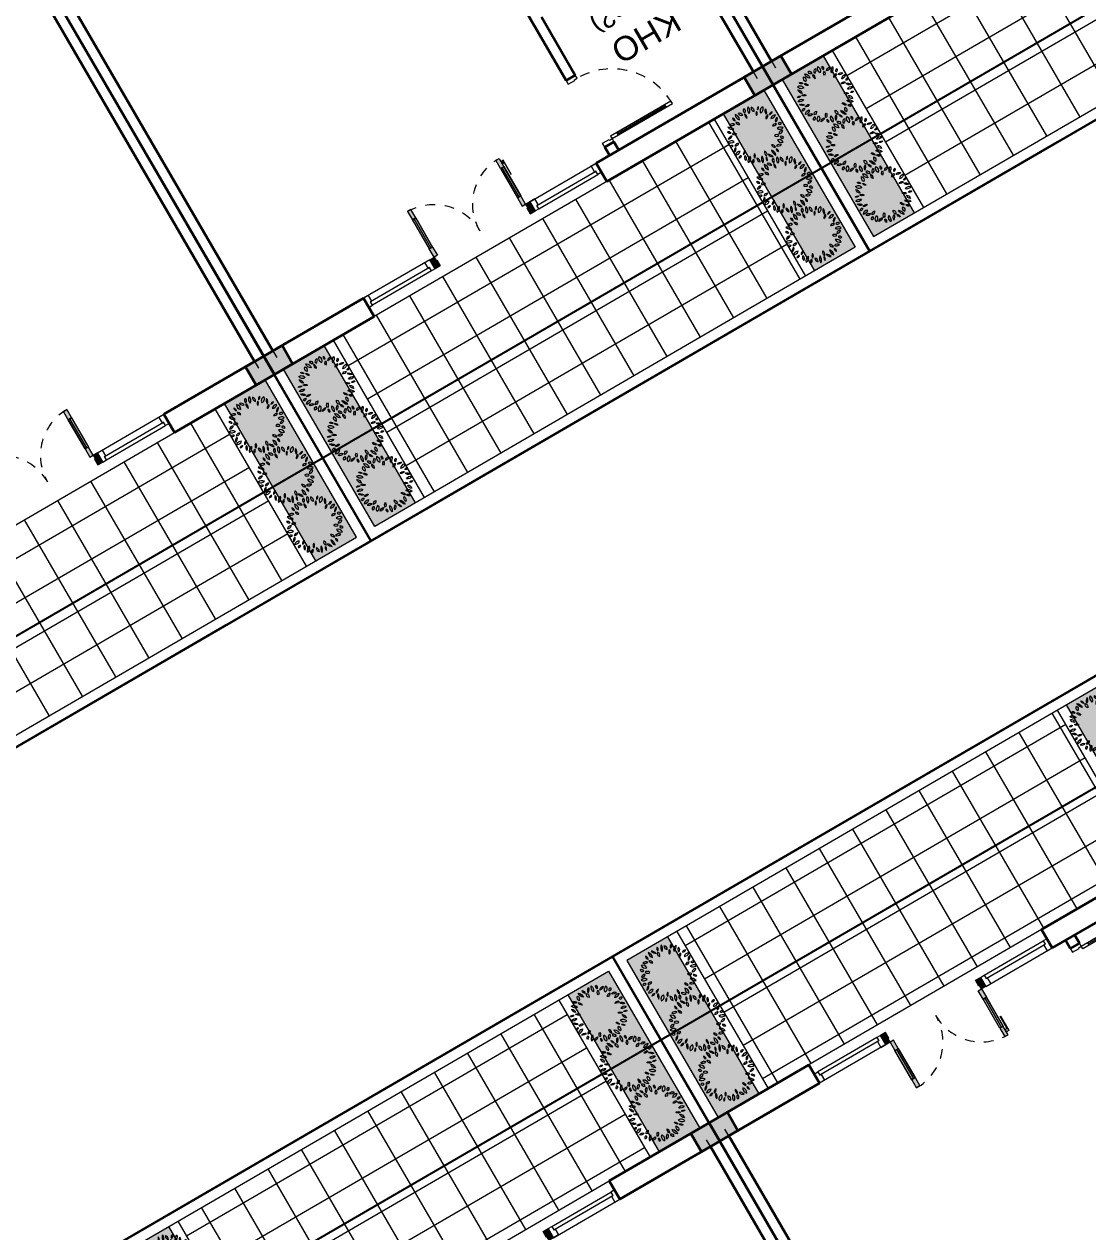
# Model space of a CAD drawing. Header units: millimetres. Extents: x 567980 to 569372, y 2065777 to 2066674.
# Drawn here: x 568860.32 to 568871.38, y 2066175.22 to 2066187.78 of the extents above; entities that cross this region are included whole.
import ezdxf
from ezdxf.enums import TextEntityAlignment as Align

# ---------------------------------------------------------------- set-up
doc = ezdxf.new("R2010")
doc.units = ezdxf.units.MM
doc.linetypes.add('CENTER', pattern=[3, 1.5, -0.5, 0.5, -0.5])
doc.linetypes.add('HIDDEN', pattern=[0.75, 0.5, -0.25])
for name, color, linetype, lineweight in [('A-CAY', 76, 'Continuous', 13), ('A-COT VACH', 2, 'Continuous', 35), ('A-CUA', 25, 'Continuous', 5), ('A-HATCH', 251, 'Continuous', 5), ('A-NET THAY', 125, 'Continuous', 18), ('A-TEXT', 7, 'Continuous', 18), ('A-TRUC', 250, 'CENTER', 5), ('A-TUONG', 255, 'Continuous', 35), ('boDnv', 54, 'Continuous', 25)]:
    doc.layers.add(name, color=color, linetype=linetype, lineweight=lineweight)
for name, color, linetype in [('ChiaLo', 128, 'CENTER'), ('datOlienke', 42, 'Continuous'), ('LoLK', 6, 'Continuous'), ('ViaHeS', 32, 'Continuous')]:
    doc.layers.add(name, color=color, linetype=linetype)
doc.styles.add('A1-arial', font='arial.ttf')
doc.styles.add('rms', font='romans.shx', dxfattribs={"width": 0.7, "bigfont": 'vns.shx'})
doc.linetypes.add('ADL', pattern='A,0.125,-0.15,["++",rms,S=0.5,R=0,X=0,Y=-0.2245],-1.35,1.125', length=2.75)

# ---------------------------------------------------------------- blocks, each defined once
blk = doc.blocks.new('NEN')
at = {"layer": 'boDnv', "color": 10, "linetype": 'ADL', "ltscale": 0.25}
for points in [[(263.053, -132.006), (256.939, -119.782), (251.208, -118.07), (145.657, -179.397), (154.7, -194.961)], [(270.404, -156.648), (272.264, -150.423), (266.19, -138.279), (158.216, -201.014), (167.259, -216.577)]]:
    blk.add_lwpolyline(points, close=True, dxfattribs=at)
at = {"layer": 'ChiaLo', "ltscale": 5}
for points in [[(264.367, -132.399), (154.337, -196.328)], [(266.608, -136.879), (156.849, -200.651)], [(171.63, -186.28), (161.583, -168.988)], [(166.442, -189.295), (156.395, -172.002)], [(179.002, -210.911), (168.954, -193.618)]]:
    blk.add_lwpolyline(points, dxfattribs=at)
at = {"layer": 'datOlienke'}
for points in [[(264.367, -132.399), (257.64, -118.948), (251.08, -116.988), (144.29, -179.035), (154.337, -196.328)], [(271.249, -157.314), (273.336, -150.33), (266.608, -136.879), (156.849, -200.651), (166.897, -217.944)]]:
    blk.add_lwpolyline(points, close=True, dxfattribs=at)
at = {"layer": 'LoLK'}
for points in [[(166.771, -165.973), (161.583, -168.988), (171.63, -186.28), (176.818, -183.266)], [(161.583, -168.988), (156.395, -172.002), (166.442, -189.295), (171.63, -186.28)], [(156.395, -172.002), (151.207, -175.016), (161.255, -192.309), (166.442, -189.295)], [(174.142, -190.604), (168.954, -193.618), (179.002, -210.911), (184.19, -207.897)], [(168.954, -193.618), (163.766, -196.632), (173.814, -213.925), (179.002, -210.911)]]:
    blk.add_lwpolyline(points, close=True, dxfattribs=at)
at = {"layer": 'ViaHeS'}
blk.add_lwpolyline([(266.608, -136.879), (264.367, -132.399), (154.337, -196.328), (156.849, -200.651)], close=True, dxfattribs=at)
blk = doc.blocks.new('NEN B')
at = {"layer": 'datOlienke'}
for points in [[(6.567, 25), (7.507, 40.01), (2.82, 45), (-120.687, 45), (-120.687, 25)], [(0, 0), (5.313, 4.99), (6.253, 20), (-120.687, 20), (-120.687, 0)]]:
    blk.add_lwpolyline(points, close=True, dxfattribs=at)
at = {"layer": 'LoLK'}
for points in [[(-106.687, 45), (-112.687, 45), (-112.687, 25), (-106.687, 25)], [(-100.687, 45), (-106.687, 45), (-106.687, 25), (-100.687, 25)], [(-94.687, 45), (-100.687, 45), (-100.687, 25), (-94.687, 25)], [(-106.687, 20), (-112.687, 20), (-112.687, 0), (-106.687, 0)], [(-100.687, 20), (-106.687, 20), (-106.687, 0), (-100.687, 0)]]:
    blk.add_lwpolyline(points, close=True, dxfattribs=at)
blk = doc.blocks.new('*U308')
h = blk.add_hatch(color=254)
h.dxf.hatch_style = 1
h.paths.add_polyline_path([(22, 345), (22, 514), (50, 514), (50, 486), (27, 486), (27, 345)])
h = blk.add_hatch(color=253)
h.dxf.hatch_style = 1
h.paths.add_polyline_path([(50, 450), (90, 450), (90, 550), (50, 550)])
h.paths.add_polyline_path([(50, 100), (90, 100), (90, 0), (50, 0)])
h = blk.add_hatch(color=253)
h.dxf.hatch_style = 1
h.paths.add_polyline_path([(1150, 100), (1110, 100), (1110, 0), (1150, 0)])
h.paths.add_polyline_path([(1150, 450), (1110, 450), (1110, 550), (1150, 550)])
h = blk.add_hatch(color=254)
h.dxf.hatch_style = 1
h.paths.add_polyline_path([(50, 450), (90, 450), (90, 100), (50, 100)])
h = blk.add_hatch(color=254)
h.dxf.hatch_style = 1
h.paths.add_polyline_path([(1110, 450), (1150, 450), (1150, 100), (1110, 100)])
h = blk.add_hatch(color=253)
h.dxf.hatch_style = 1
h.paths.add_polyline_path([(0, 0), (50, 0), (50, -40), (60, -40), (60, -110), (0, -110)])
h = blk.add_hatch(color=253)
h.dxf.hatch_style = 1
h.paths.add_polyline_path([(1200, 0), (1150, 0), (1150, -40), (1140, -40), (1140, -110), (1200, -110)])
at = {"linetype": 'Continuous'}
blk.add_line((70, 100), (70, 450), dxfattribs=at)
for p, q in [((90, 450), (90, 100)), ((1110, 450), (1110, 100)), ((1130, 100), (1130, 450))]:
    blk.add_line(p, q)
for points in [[(22, 345), (22, 514), (50, 514), (50, 486), (27, 486), (27, 345)], [(50, 450), (90, 450), (90, 100), (50, 100)], [(1110, 450), (1150, 450), (1150, 100), (1110, 100)], [(0, 0), (50, 0), (50, -40), (60, -40), (60, -110), (0, -110)], [(1200, 0), (1150, 0), (1150, -40), (1140, -40), (1140, -110), (1200, -110)]]:
    blk.add_lwpolyline(points, close=True)
for points in [[(50, 450), (90, 450), (90, 550), (50, 550), (50, 450)], [(1150, 450), (1110, 450), (1110, 550), (1150, 550), (1150, 450)], [(50, 453), (50, 100)], [(1150, 453), (1150, 100)], [(50, 100), (90, 100), (90, 0), (50, 0), (50, 100)], [(1150, 100), (1110, 100), (1110, 0), (1150, 0), (1150, 100)]]:
    blk.add_lwpolyline(points)
at = {"linetype": 'HIDDEN', "ltscale": 30}
for points in [[(600, 0, 0.414214), (50, 550, 0.414214)], [(600, 0, -0.414214), (1150, 550, -0.414214)]]:
    blk.add_lwpolyline(points, format="xyb", dxfattribs=at)
blk = doc.blocks.new('*U295')
at = {"ltscale": 10}
for p, q in [((800, 0), (0, 0)), ((755, -70), (45, -70)), ((755, -110), (45, -110))]:
    blk.add_line(p, q, dxfattribs=at)
for points in [[(0, -110), (45, -110), (45, -70), (60, -70), (60, 0), (0, 0)], [(800, -110), (755, -110), (755, -70), (740, -70), (740, 0), (800, 0)]]:
    blk.add_lwpolyline(points, close=True, dxfattribs=at)
blk = doc.blocks.new('*U307')
blk.add_line((70, -100), (70, -867))
for points in [[(0, 147), (60, 147), (60, 40), (50, 40), (50, 0), (0, 0)], [(1067, 147), (1007, 147), (1007, 40), (1017, 40), (1017, 0), (1067, 0)], [(50, 0), (50, -967), (90, -967), (90, 0)], [(50, -100), (90, -100), (90, -867), (50, -867)]]:
    blk.add_lwpolyline(points, close=True)
at = {"linetype": 'HIDDEN'}
blk.add_arc((50, 0), 967, 270, 0, dxfattribs=at)
blk = doc.blocks.new('cot 220')
at = {"layer": 'A-COT VACH'}
h = blk.add_hatch(color=256, dxfattribs=at)
h.dxf.hatch_style = 1
h.paths.add_polyline_path([(110, 110), (-110, 110), (-110, -110), (110, -110)])
blk.add_lwpolyline([(-110, -110), (110, -110), (110, 110), (-110, 110)], close=True, dxfattribs=at)
blk = doc.blocks.new('mb-cay40')
at = {"color": 0, "linetype": 'ByBlock'}
for centre, radius, start, end in [((-300, 710), 100, 149.4737, 231.7586), ((-448, 683), 100, 329.4737, 51.7586), ((-231, 779), 98.1, 192.306, 259.6849), ((-344, 662), 98.1, 12.306, 79.6849), ((-136, 737), 62.9, 125.4093, 202.7101), ((-231, 764), 62.9, 305.4093, 22.7101), ((16, 684), 137, 133.8117, 194.3077), ((-211, 749), 137, 313.8117, 14.3077), ((-654, 503), 44.2, 163.4933, 274.4697), ((-693, 471), 44.2, 343.4933, 94.4697), ((-542, 597), 98.1, 183.3189, 263.1904), ((-651, 494), 98.1, 3.3189, 83.1904), ((-554, 556), 69.9, 25.4537, 116.6852), ((-522, 648), 69.9, 205.4537, 296.6852), ((-427, 694), 54.1, 146.8151, 244.0193), ((-496, 675), 54.1, 326.8151, 64.0193), ((-390, 597), 66.9, 168.8066, 257.6391), ((-470, 545), 66.9, 348.8066, 77.6391), ((-148, 638), 79.7, 145.5248, 220.8327), ((-273, 631), 79.7, 325.5248, 40.8327), ((113, 711), 137, 163.4642, 212.7906), ((49, 562), 68.8, 103.8914, 198.9039), ((-134, 676), 137, 343.4642, 32.7906), ((-33, 607), 68.8, 283.8914, 18.9039), ((138, 616), 80.6, 104.1004, 168.465), ((40, 710), 80.6, 284.1004, 348.465), ((230, 506), 141, 100.3005, 160.4476), ((72, 692), 141, 280.3005, 340.4476), ((260, 521), 76.9, 122.5817, 207.18), ((150, 551), 76.9, 302.5817, 27.18), ((-743, 226), 96, 30.9482, 110.5784), ((-695, 365), 96, 210.9482, 290.5784), ((-680, 301), 102, 69.7201, 135.6489), ((-718, 468), 102, 249.7201, 315.6489), ((-620, 357), 75.8, 22.5723, 98.3335), ((-561, 461), 75.8, 202.5723, 278.3335), ((213, 369), 79.6, 86.0282, 161.3698), ((143, 474), 79.6, 266.0282, 341.3698), ((320, 284), 110, 64.7353, 140.5781), ((282, 453), 110, 244.7353, 320.5781), ((300, 426), 53.5, 59.9815, 155.6676), ((278, 494), 53.5, 239.9815, 335.6676), ((359, 242), 79.1, 90.2529, 173.5221), ((280, 330), 79.1, 270.2529, 353.5221), ((-767, 152), 75.6, 44.2576, 108.5927), ((-736, 277), 75.6, 224.2576, 288.5927), ((-787, 176), 111, 280.8762, 345.4479), ((-659, 40), 111, 100.8762, 165.4479), ((-690, -39), 87.4, 54.9745, 151.3792), ((-716, 74), 87.4, 234.9745, 331.3792), ((-638, 119), 83.9, 60.5095, 129.292), ((-649, 257), 83.9, 240.5095, 309.292), ((159, -75), 77.3, 28.8072, 103.9199), ((208, 37), 77.3, 208.8072, 283.9199), ((243, 141), 78, 58.8748, 131.2135), ((232, 267), 78, 238.8748, 311.2135), ((314, -59), 90.4, 71.3712, 141.7535), ((272, 83), 90.4, 251.3712, 321.7535), ((293, 25), 97.6, 29.1952, 106.7189), ((350, 166), 97.6, 209.1952, 286.7189), ((344, 142), 53.6, 28.1981, 112.1918), ((371, 217), 53.6, 208.1981, 292.1918), ((-675, -123), 70, 71.8192, 140.0818), ((-707, -12), 70, 251.8192, 320.0818), ((-557, -163), 78, 113.4753, 203.456), ((-660, -123), 78, 293.4753, 23.456), ((-617, 21), 75, 267.1724, 337.2365), ((-551, -83), 75, 87.1724, 157.2365), ((-605, -147), 107, 271.6328, 352.0268), ((-496, -269), 107, 91.6328, 172.0268), ((-473, -294), 49.3, 76.5419, 193.4774), ((-509, -257), 49.3, 256.5419, 13.4774), ((-342, -221), 95.9, 122.8873, 186.7253), ((-489, -152), 95.9, 302.8873, 6.7253), ((-314, -281), 91.1, 159.117, 230.3606), ((-457, -318), 91.1, 339.117, 50.3606), ((-133, -236), 75.4, 148.7877, 221.5977), ((-253, -247), 75.4, 328.7877, 41.5977), ((100, -278), 148, 165.2071, 218.3217), ((-159, -332), 148, 345.2071, 38.3217), ((-19, -211), 70.3, 353.65, 74.6514), ((70, -151), 70.3, 173.65, 254.6514), ((110, -276), 64.3, 156.7754, 231.288), ((11, -301), 64.3, 336.7754, 51.288), ((113, -290), 96.7, 38.6962, 106.2415), ((162, -137), 96.7, 218.6962, 286.2415), ((133, -213), 116, 6.5487, 76.8911), ((275, -87), 116, 186.5487, 256.8911), ((243, -118), 50.7, 359.2557, 87.6287), ((296, -68), 50.7, 179.2557, 267.6287), ((-220, -348), 109, 122.117, 201.7275), ((-379, -297), 109, 302.117, 21.7275), ((-170, -364), 62.5, 129.7475, 206.0709), ((-267, -343), 62.5, 309.7475, 26.0709), ((-160, -372), 84.6, 5.3196, 80.419), ((-61, -281), 84.6, 185.3196, 260.419)]:
    blk.add_arc(centre, radius, start, end, dxfattribs=at)
blk = doc.blocks.new('*U312')
at = {"layer": 'A-CAY', "xscale": 0.0005000000000000001, "yscale": 0.0005000000000000001, "zscale": 0.0005000000000000001, "rotation": 296.5718179110141}
blk.add_blockref('mb-cay40', (-0.044, -0.134), dxfattribs=at)
blk = doc.blocks.new('*U313')
at = {"layer": 'A-NET THAY', "color": 0, "linetype": 'ByBlock', "lineweight": -2, "transparency": 16777216}
for p in [(0, 0), (0.6, 0), (1.2, 0)]:
    blk.add_blockref('*U312', p, dxfattribs=at)
blk = doc.blocks.new('*U314')
at = {"layer": 'A-CAY', "xscale": 0.0005, "yscale": 0.0005, "zscale": 0.0005, "rotation": 296.5718179110141}
blk.add_blockref('mb-cay40', (-0.044, -0.134), dxfattribs=at)
blk = doc.blocks.new('*U315')
at = {"layer": 'A-NET THAY', "color": 0, "linetype": 'ByBlock', "lineweight": -2, "transparency": 16777216}
for p in [(0, 0), (0.6, 0), (1.2, 0)]:
    blk.add_blockref('*U314', p, dxfattribs=at)
blk = doc.blocks.new('MBT1 A1')
at = {"layer": 'A-HATCH', "true_color": 0x46cb3a}
h = blk.add_hatch(dxfattribs=at)
h.set_pattern_fill('CROSS', color=95, scale=0.2, angle=-63.4282, double=1)
h.set_pattern_definition([(296.571818, (-410.51707, -66.48982), (0.0670846797, -0.022352757), [0.025, -0.075]), (26.571818, (-410.522656, -66.50659), (0.022352757, 0.0670846797), [0.025, -0.075])])
h.paths.add_polyline_path([(0.6, -0.11), (0.11, -0.11), (0.11, -2), (0.22, -2), (0.6, -2)])
h.paths.add_polyline_path([(5.89, -0.11), (5.4, -0.11), (5.4, -2), (5.89, -2)])
at = {"layer": 'A-HATCH'}
h = blk.add_hatch(dxfattribs=at)
h.set_pattern_fill('SQRTMPLT', color=256, scale=0.4, pattern_type=2)
h.set_pattern_definition([(6e-15, (-410.51707, -66.48982), (-3e-17, 0.4), []), (90, (-410.51707, -66.48982), (-0.4, 0), [])])
h.paths.add_polyline_path([(4.8, -2), (5.29, -2), (5.29, -0.11), (0.71, -0.11), (0.71, -2), (2, -2)])
at = {"layer": 'A-NET THAY', "ltscale": 100}
for p, q in [((2, -2), (4.8, -2)), ((1.73, -2.32), (1.84, -2.32)), ((1.73, -3.12), (1.84, -3.12))]:
    blk.add_line(p, q, dxfattribs=at)
at = {"layer": 'A-NET THAY'}
for points in [[(0, -2), (0, 0), (6, 0), (6, -2)], [(0.11, -2), (0.11, -0.11), (5.89, -0.11), (5.89, -2)], [(0.6, -2), (0.6, -0.11)], [(0.71, -2), (0.71, -0.11)], [(5.29, -0.11), (5.29, -2)], [(5.4, -0.11), (5.4, -2)]]:
    blk.add_lwpolyline(points, dxfattribs=at)
at = {"layer": 'A-TRUC', "ltscale": 0.5}
for p, q in [((0.11, -16.89), (0.11, -2.11)), ((5.89, -16.89), (5.89, -2.11))]:
    blk.add_line(p, q, dxfattribs=at)
at = {"layer": 'A-TUONG'}
for p, q in [((0, -2), (2, -2)), ((0, -17.11), (0, -2)), ((2, -2.22), (2, -2)), ((4.8, -2.22), (4.8, -2)), ((4.8, -2), (6, -2)), ((6, -17.11), (6, -2)), ((0.11, -3.82), (0.11, -2.22)), ((0.11, -2.22), (2, -2.22)), ((1.73, -2.32), (1.73, -2.22)), ((1.84, -2.32), (1.84, -2.22)), ((4.8, -2.22), (5.89, -2.22)), ((5.89, -12.28), (5.89, -2.22)), ((1.73, -2.32), (1.84, -2.32)), ((1.73, -3.82), (1.73, -3.12)), ((1.84, -3.12), (1.73, -3.12)), ((1.84, -4.03), (1.84, -3.12))]:
    blk.add_line(p, q, dxfattribs=at)
at = {"layer": 'A-TUONG', "ltscale": 100}
blk.add_line((4.8, -2.22), (5.89, -2.22), dxfattribs=at)
at = {"layer": 'A-COT VACH', "xscale": 0.001, "yscale": 0.001, "zscale": 0.001}
for p in [(0.11, -2.11), (5.89, -2.11)]:
    blk.add_blockref('cot 220', p, dxfattribs=at)
at = {"layer": 'A-CUA', "yscale": 0.0009999999999999998, "rotation": 180}
for name, p, xscale, zscale in [('*U295', (2, -2.22), -0.0009999999999999998, 0.001), ('*U308', (2.8, -2.22), -0.0009999999999999998, 0.001), ('*U295', (4.8, -2.22), 0.0009999999999999998, 0.0009999999999999998)]:
    blk.add_blockref(name, p, dxfattribs=dict(at, xscale=xscale, zscale=zscale))
at = {"layer": 'A-CUA', "extrusion": (0, 0, -1), "xscale": -0.0007500000000000047, "yscale": 0.0007500000000000047, "zscale": -0.0007500000000000047, "rotation": 90}
blk.add_blockref('*U307', (-1.73, -2.32), dxfattribs=at)
at = {"layer": 'A-NET THAY', "rotation": 90}
blk.add_blockref('*U313', (0.419, -1.64), dxfattribs=at)
at = {"layer": 'A-NET THAY', "extrusion": (0, 0, -1), "zscale": -1, "rotation": 90}
blk.add_blockref('*U315', (-5.581, -1.64), dxfattribs=at)
at = {"layer": 'A-TEXT', "style": 'A1-arial'}
blk.add_text('KHO', height=0.25, dxfattribs=at).set_placement((0.889, -3.225), align=Align.CENTER)
blk.add_text('(2.6m2)', height=0.2, dxfattribs=at).set_placement((0.835, -3.465), align=Align.MIDDLE_CENTER)
blk = doc.blocks.new('MBT1 B')
at = {"layer": 'LoLK'}
for name, p in [('NEN B', (0, 0)), ('MBT1 A1', (-112.687, 20))]:
    blk.add_blockref(name, p, dxfattribs=at)
at = {"layer": 'LoLK', "xscale": -1, "rotation": 180}
for p in [(-112.687, 25), (-100.687, 25)]:
    blk.add_blockref('MBT1 A1', p, dxfattribs=at)
at = {"layer": 'LoLK', "rotation": 180}
blk.add_blockref('MBT1 A1', (-100.687, 25), dxfattribs=at)
at = {"layer": 'LoLK', "xscale": -1}
blk.add_blockref('MBT1 A1', (-100.687, 20), dxfattribs=at)

msp = doc.modelspace()

# ---------------------------------------------------------------- block references
at = {"layer": 'boDnv'}
msp.add_blockref('NEN', (568697.481, 2066371.697), dxfattribs=at)

# ---------------------------------------------------------------- next in the draw order: block references
at = {"layer": 'LoLK', "rotation": 30.15743675345276}
msp.add_blockref('MBT1 B', (568968.73, 2066214.384), dxfattribs=at)

doc.saveas('drawing.dxf')
